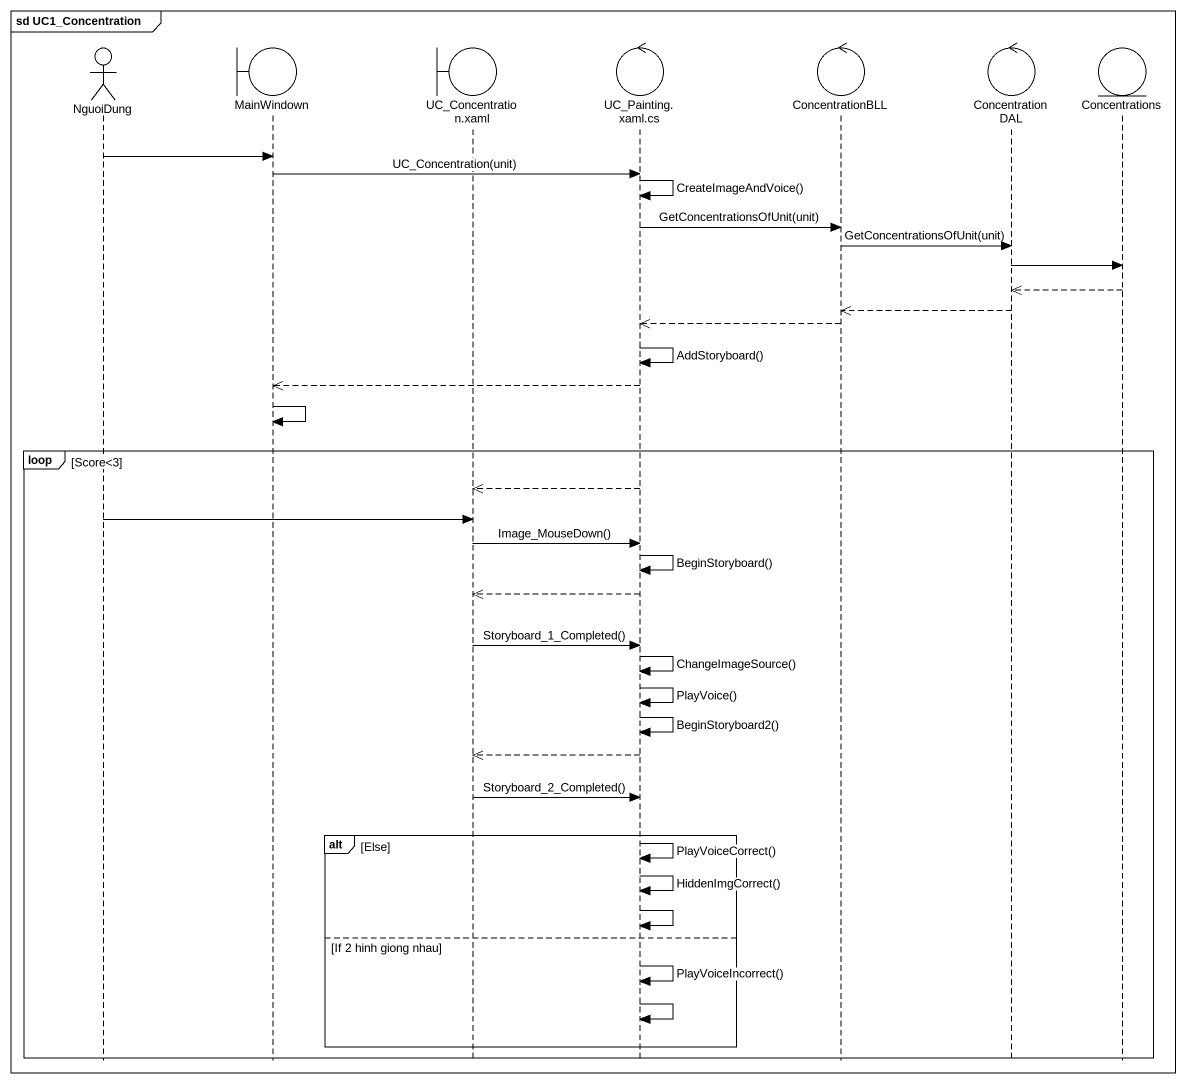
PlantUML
@startuml
mainframe sd UC1_Concentration
hide footbox
actor NguoiDung
boundary MainWindown
boundary "UC_Concentration.xaml" as UC_Concentration_xaml
control "UC_Painting.xaml.cs" as UC_Painting_xaml_cs
control ConcentrationBLL
control ConcentrationDAL
entity Concentrations

NguoiDung -> MainWindown
MainWindown -> UC_Painting_xaml_cs : UC_Concentration(unit)
UC_Painting_xaml_cs -> UC_Painting_xaml_cs : CreateImageAndVoice()
UC_Painting_xaml_cs -> ConcentrationBLL : GetConcentrationsOfUnit(unit)
ConcentrationBLL -> ConcentrationDAL : GetConcentrationsOfUnit(unit)
ConcentrationDAL -> Concentrations
Concentrations -->> ConcentrationDAL
ConcentrationDAL -->> ConcentrationBLL
ConcentrationBLL -->> UC_Painting_xaml_cs
UC_Painting_xaml_cs -> UC_Painting_xaml_cs : AddStoryboard()
UC_Painting_xaml_cs -->> MainWindown
MainWindown -> MainWindown
loop Score<3
  UC_Painting_xaml_cs -->> UC_Concentration_xaml
  NguoiDung -> UC_Concentration_xaml
  UC_Concentration_xaml -> UC_Painting_xaml_cs : Image_MouseDown()
  UC_Painting_xaml_cs -> UC_Painting_xaml_cs : BeginStoryboard()
  UC_Painting_xaml_cs -->> UC_Concentration_xaml
  UC_Concentration_xaml -> UC_Painting_xaml_cs : Storyboard_1_Completed()
  UC_Painting_xaml_cs -> UC_Painting_xaml_cs : ChangeImageSource()
  UC_Painting_xaml_cs -> UC_Painting_xaml_cs : PlayVoice()
  UC_Painting_xaml_cs -> UC_Painting_xaml_cs : BeginStoryboard2()
  UC_Painting_xaml_cs -->> UC_Concentration_xaml
  UC_Concentration_xaml -> UC_Painting_xaml_cs : Storyboard_2_Completed()
  alt Else
    UC_Painting_xaml_cs -> UC_Painting_xaml_cs : PlayVoiceCorrect()
    UC_Painting_xaml_cs -> UC_Painting_xaml_cs : HiddenImgCorrect()
    UC_Painting_xaml_cs -> UC_Painting_xaml_cs
  else If 2 hinh giong nhau
    UC_Painting_xaml_cs -> UC_Painting_xaml_cs : PlayVoiceIncorrect()
    UC_Painting_xaml_cs -> UC_Painting_xaml_cs
  end
end
@enduml
